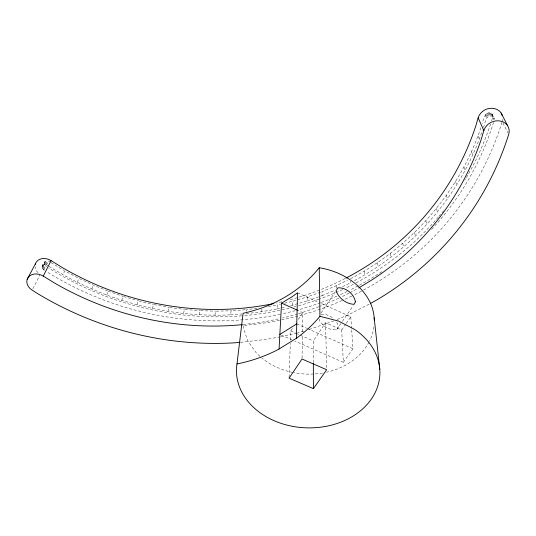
<?xml version="1.0" encoding="UTF-8"?>
<svg xmlns="http://www.w3.org/2000/svg" width="536" height="536" viewBox="0 0 536 536"><rect width="100%" height="100%" fill="white"/><g stroke="black" fill="none" stroke-linecap="round" stroke-linejoin="round"><path stroke-width="0.4" stroke-dasharray="2.68 2.01" d="M290.686 305.701L307.316 300.89L307.342 296.89L320.474 292.207M302.049 358.189L302.398 335.958M302.465 331.791L302.766 312.595L298.217 310.565M292.288 305.319L292.428 301.306L307.342 296.89M289.098 377.337L290.311 343.395M290.425 340.085L290.753 330.98L292.529 328.253M246.158 313.687L261.675 311.718L277.065 308.93L277.306 304.91L280.495 304.147M261.675 311.718L261.957 308.495M246.439 311.269L246.627 309.654L258.788 308.106M49.024 266.332C102.798 300.321 166.937 317.868 230.554 314.84L231.13 310.813L246.627 309.654M491.592 120.895A307.671 291.35 34 0 0 492.082 119.334C492.758 117.25 493.482 114.248 490.808 113.17C484.705 111.099 483.445 119.649 482.279 123.575M214.896 315.181L215.579 311.155L231.13 310.813M44.649 270.265C38.378 267.98 45.553 256.831 50.31 262.205M199.218 314.712L200.008 310.692L215.579 311.155M183.553 313.433L184.458 309.419L200.008 310.692M167.942 311.349L168.954 307.349L184.458 309.419M152.412 308.468L153.531 304.488L168.954 307.349M137.002 304.79L138.234 300.83L153.531 304.488M350.504 278.747C411.038 247.25 459.265 192.297 480.96 127.447M121.746 300.321L123.086 296.381L138.234 300.83M354.43 280.65C413.785 248.945 460.826 194.454 482.346 130.59M483.412 127.474C485.301 123.662 485.14 115.314 491.291 115.944C492.946 116.171 494.346 117.598 494.313 119.307L491.653 113.692M106.677 295.068L108.131 291.155L93.398 285.159L78.926 278.385L64.756 270.854L62.973 274.66M91.837 289.031L93.398 285.159M77.258 282.231L78.926 278.385M43.811 269.849L45.734 266.07L44.14 264.047L44.528 261.87M42.23 266.291L43.898 264.737L46.578 264.838L48.488 261.086M32.897 288.716L39.858 275.115M43.088 269.273L45.017 265.501M45.667 264.603L47.583 260.851M42.545 268.576L44.475 264.811M44.756 264.57L46.679 260.818M42.096 267.035L45.098 261.347M42.203 267.819L44.14 264.047M43.898 264.737L45.828 260.985M318.9 318.773L320.32 322.237L325.473 327.007L331.784 329.814L336.762 329.566L338.511 326.404L336.42 321.58M298.317 319.402L302.766 312.595M321.111 312.957L335.181 291.892M313.346 362.678L313.292 340.916L325.56 322.766L341.687 329.968L343.348 362.336L294.793 341.03M336.762 329.566L341.928 322.062M342.397 321.379L353.197 305.694M341.687 329.968L345.787 324.052M346.243 323.396L350.799 316.816L319.61 302.766M343.348 362.336L352.976 348.795L351.636 329.117M369.143 304.18L347.616 315.114L336.936 319.617M349.09 293.132L341.666 296.897M349.827 292.736L357.914 288.408M307.316 300.89L322.096 295.638L322.022 291.658L336.42 285.608L347.542 280.187M342.578 286.666L350.792 282.673L350.678 281.105M338.651 298.297L319.59 306.458M333.881 320.903L309.118 329.486M322.096 295.638L335.074 290.204M318.813 306.766L300.817 313.024A303.121 284.924 30.9 0 1 298.445 313.741M303.724 331.094L297.627 332.789M296.877 332.97L281.112 336.655M284.469 303.202L292.428 301.306M277.065 308.93L285.876 306.84M280.328 336.802L266.915 339.308L240.912 342.29M268.462 306.518L277.306 304.91M243.163 324.501L254.861 323.188A303.121 284.924 30.9 0 0 279.249 318.759M230.554 314.84L242.051 313.995M321.031 314.29L325.171 314.163L331.342 316.923L333.037 318.478M108.131 291.155L123.086 296.381M281.346 335.121L291.805 339.717M290.753 330.98L295.262 332.963M296.013 333.298L313.292 340.916M296.756 323.878L306.632 328.253M307.389 328.595L352.976 348.795M297.554 292.83L318.853 302.425M45.734 266.07L46.565 266.486M50.92 262.573L64.065 270.445M46.578 264.838L47.804 265.588M502.902 122.965L507.961 132.988M492.296 114.409L494.185 118.349M490.808 113.17L492.289 116.225M492.664 117.216L494.159 120.299M489.817 112.888L491.291 115.944M488.752 112.855L490.219 115.91M487.686 113.083L489.14 116.138M486.688 113.545L488.135 116.6M485.83 114.222L487.271 117.284M485.174 115.059L486.608 118.121M478.065 135.97L479.425 139.159M471.439 151.755L472.725 155.045M463.915 166.924L465.127 170.307M455.54 181.436L456.672 184.9M446.367 195.265L447.419 198.796M436.458 208.377L437.423 211.981M425.852 220.752L426.73 224.417M414.616 232.376L415.4 236.101M402.784 243.23L403.467 247.009M390.409 253.307L390.999 257.126M377.538 262.586L378.027 266.452M364.225 271.069L364.614 274.968M350.799 316.816L351.583 328.293M336.42 285.608L336.601 289.567M325.56 322.766L326.645 368.085M243.177 325.855L243.183 327.201L247.619 340.561L255.994 352.494A65.868 53.6 1.5 0 0 261.159 357.432M297.648 313.975A303.121 284.924 30.9 0 1 282.465 318.009M443.58 210.708A307.671 291.35 34 0 1 438.776 216.537M438.234 217.174A307.671 291.35 34 0 1 355.536 283.129M353.392 284.241A307.671 291.35 34 0 1 345.479 288.174M342.571 289.534A307.671 291.35 34 0 1 319.65 298.988M318.9 299.262A307.671 291.35 34 0 1 296.857 306.224M296.086 306.431A307.671 291.35 34 0 1 293.782 307.048M289.152 308.22A307.671 291.35 34 0 1 280.616 310.177M279.799 310.351A307.671 291.35 34 0 1 242.547 315.778M241.716 315.845A307.671 291.35 34 0 1 48.635 267.987M490.594 123.99A307.671 291.35 34 0 1 464.853 180.21M493.569 122.429A310.27 293.46 33.4 0 1 430.803 230.205M381.712 271.739A310.27 293.46 33.4 0 1 358.711 285.561M358.001 285.943A310.27 293.46 33.4 0 1 350.088 290.023M347.181 291.443A310.27 293.46 33.4 0 1 339.864 294.847M336.91 296.153A310.27 293.46 33.4 0 1 321.218 302.445M320.461 302.726A310.27 293.46 33.4 0 1 298.297 309.835M295.202 310.679A310.27 293.46 33.4 0 1 281.963 313.882M280.395 314.217A310.27 293.46 33.4 0 1 46.733 271.772M502.627 119.3A12.777 11.068 -25.3 0 1 502.185 121.531M501.944 122.302A319 301.869 33.8 0 1 362.155 290.787M361.418 291.175A319 301.869 33.8 0 1 352.554 295.684M351.81 296.046A319 301.869 33.8 0 1 342.812 300.227M342.055 300.555A319 301.869 33.8 0 1 241.347 325.607M38.063 272.683A10.854 8.65 22.4 0 1 35.088 266.754M345.151 278.519A292.89 276.764 32.7 0 1 289.541 299.872M281.748 301.822A292.89 276.764 32.7 0 1 276.261 303.061M373.9 326.967A65.868 53.6 1.5 0 1 369.451 341.238M369.063 341.988A65.868 53.6 1.5 0 1 326.591 372.212M322.545 373.009A65.868 53.6 1.5 0 1 314.337 373.961M313.52 374.014A65.868 53.6 1.5 0 1 293.741 372.647M292.937 372.487A65.868 53.6 1.5 0 1 261.782 357.954"/><path stroke-width="0.8" d="M279.068 349.003L296.381 338.283L297.554 292.83L291.765 296.964L281.547 303.121L279.068 349.003L276.027 350.624A156.673 133.665 13.3 0 1 237.006 363.971M273.903 303.557A292.89 276.764 32.7 0 1 62.92 267.92L51.074 260.623A10.854 8.65 22.4 0 0 40.455 259.042L38.237 260.134L36.528 261.736L27.182 279.269L26.8 281.561A11.176 8.804 21.9 0 0 32.167 290.144L37.091 293.293A330.189 310.9 31.9 0 0 233.415 342.899L240.074 342.357M35.349 264.275L35.443 263.725M502.306 115.649A12.777 11.068 -25.3 0 0 499.157 110.811C495.76 108.125 491.117 107.662 487.063 108.949A12.777 11.068 -25.3 0 0 478.152 117.833L475.995 125.283A292.89 276.764 32.7 0 1 345.874 278.144M370.523 303.41L377.833 299.329A330.189 310.9 31.9 0 0 508.684 134.422A13.212 11.363 -24.3 0 0 505.595 123.421C502.085 120.647 497.281 120.185 493.093 121.498A13.212 11.363 -24.3 0 0 483.834 130.603L481.583 138.248A303.121 284.924 30.9 0 1 372.219 279.725L358.644 288.013M27.182 279.269L28.287 277.239L30.036 275.611L32.314 274.499A11.176 8.804 21.9 0 1 43.255 276.127L51.074 260.623M313.413 388.627L326.679 369.74L302.036 359.006L289.065 378.168L313.413 388.627L313.346 363.515M296.381 338.283L296.75 338.035A156.653 133.652 13.3 0 0 319.938 316.314L319.242 267.739C340.762 271.236 361.619 283.484 370.832 303.912A65.868 53.6 1.5 0 1 374.289 320.327M279.852 334.471L296.756 323.878M242.379 324.588L239.257 324.943A303.121 284.924 30.9 0 1 55.483 283.571L43.255 276.127M319.938 316.314L338.564 321.084L354.899 329.566A71.73 56.226 1.9 0 1 334.109 424.412A71.73 56.226 1.9 0 1 236.986 363.924L243.089 313.272A142.77 125.484 14.1 0 0 319.242 267.739M281.547 303.121L297.46 310.223M501.106 113.002L507.605 125.672M478.152 117.833L483.834 130.603M374.175 317.848L379.776 369.324M355.415 301.835L354.135 304.327C346.162 303.986 338.893 298.331 336.039 290.867L337.901 287.819C346.035 287.376 353.948 293.795 355.415 301.835"/></g></svg>
